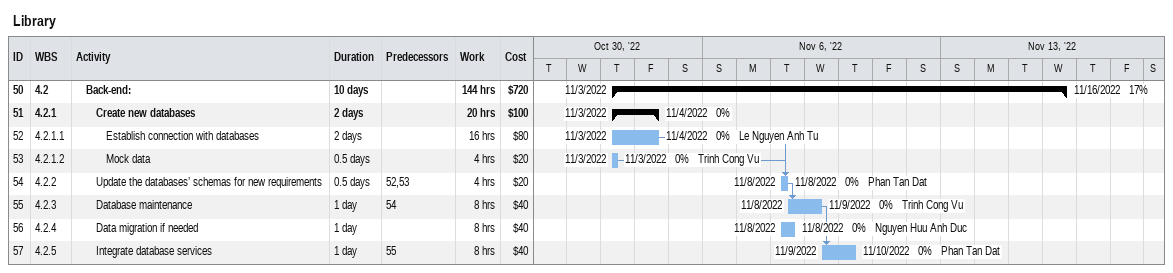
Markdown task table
Library

| ID | WBS | Task | Duration | Start | Finish | Predecessors | Resources | % complete | Work (h) | Cost ($) |
|---|---|---|---|---|---|---|---|---|---|---|
| 50 | 4.2 | **Back-end:** | 10d | 2022-11-03 | 2022-11-16 |  |  | 17 | 144 | 720 |
| 51 | 4.2.1 | **Create new databases** | 2d | 2022-11-03 | 2022-11-04 |  |  | 0 | 20 | 100 |
| 52 | 4.2.1.1 | Establish connection with databases | 2d | 2022-11-03 | 2022-11-04 |  | Le Nguyen Anh Tu | 0 | 16 | 80 |
| 53 | 4.2.1.2 | Mock data | 0.5d | 2022-11-03 | 2022-11-03 |  | Trinh Cong Vu | 0 | 4 | 20 |
| 54 | 4.2.2 | Update the databases’ schemas for new requirements | 0.5d | 2022-11-08 | 2022-11-08 | 52, 53 | Phan Tan Dat | 0 | 4 | 20 |
| 55 | 4.2.3 | Database maintenance | 1d | 2022-11-08 | 2022-11-09 | 54 | Trinh Cong Vu | 0 | 8 | 40 |
| 56 | 4.2.4 | Data migration if needed | 1d | 2022-11-08 | 2022-11-08 |  | Nguyen Huu Anh Duc | 0 | 8 | 40 |
| 57 | 4.2.5 | Integrate database services | 1d | 2022-11-09 | 2022-11-10 | 55 | Phan Tan Dat | 0 | 8 | 40 |
